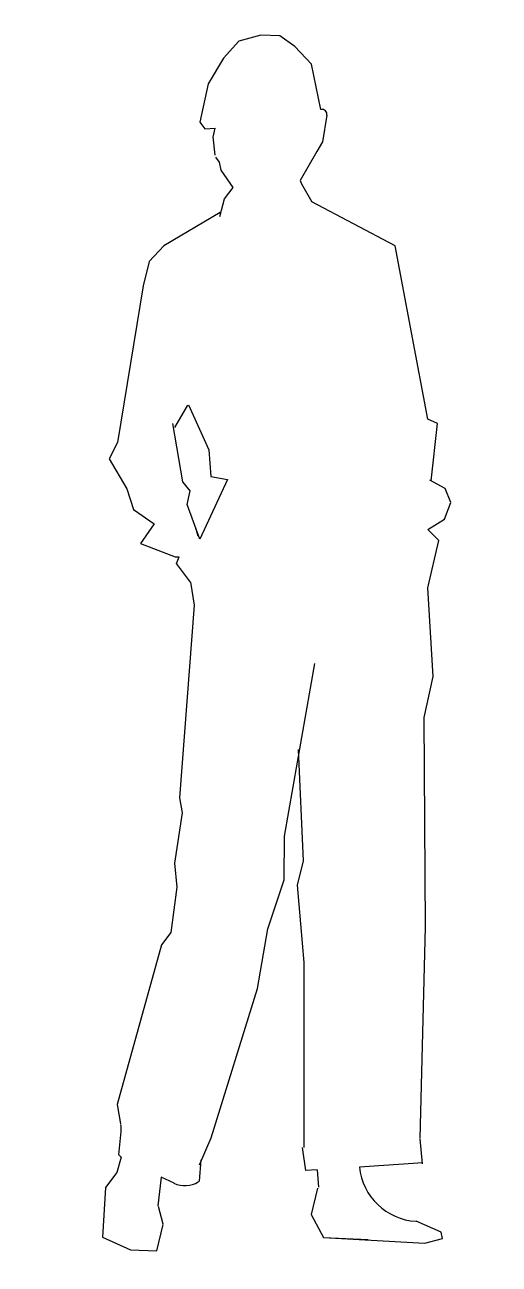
# Model space of a CAD drawing. Extents: x -1088 to -391, y -625 to 1196.
import ezdxf

# ---------------------------------------------------------------- set-up
doc = ezdxf.new("R2010")
doc.units = 0
doc.layers.get('0').update_dxf_attribs({"linetype": 'CONTINUOUS'})
doc.layers.add('LAY-OUT', color=7, linetype='CONTINUOUS')

# ---------------------------------------------------------------- blocks, each defined once
blk = doc.blocks.new('PESSOA_005')
for p, q in [((-237.6, 990.1), (-233.9, 1002.8)), ((-69, 1011), (-78.1, 972.8)), ((-236.6, 963.2), (-237.9, 990.3)), ((-78.1, 972.8), (-87.2, 959.1)), ((-230.7, 952.6), (-236, 960.5)), ((-229.4, 940.7), (-230.7, 952.6)), ((-213.3, 914.3), (-229.4, 940.7)), ((-227.2, 898.2), (-213.3, 914.3)), ((-114.4, 918), (-113, 912.8)), ((-113, 912.8), (-99.4, 885.7)), ((-235.4, 872.8), (-227.2, 898.2)), ((-234.7, 878.6), (-320.7, 835.5)), ((18.4, 813.1), (-99.4, 885.7)), ((-320.7, 835.5), (-343.4, 813.9)), ((-343.4, 813.9), (-354.7, 778.8)), ((49.5, 555.9), (18.4, 813.1)), ((-354.7, 778.8), (-407, 551.6)), ((-301, 599.4), (-322.5, 568)), ((-299.5, 599.9), (-274, 532)), ((-315.4, 487.7), (-324.2, 574.2)), ((-407, 551.6), (-420.8, 528.1)), ((48.7, 465.3), (63.3, 548.8)), ((63.3, 548.8), (49.5, 555.9)), ((-274, 532), (-273.6, 492.4)), ((-420.8, 528.1), (-397.8, 482.5)), ((-273.6, 492.4), (-249.7, 486.6)), ((-397.8, 482.5), (-390.4, 451.7)), ((-305.5, 473.7), (-315.4, 487.7)), ((-311.2, 453.8), (-305.5, 473.7)), ((-249.7, 486.6), (-295.7, 401.8)), ((68.3, 452.4), (46.7, 466)), ((-390.4, 451.7), (-361.3, 428.6)), ((-295.7, 401.8), (-311.2, 453.8)), ((75.6, 431.5), (68.3, 452.4)), ((-361.3, 428.6), (-383.1, 401)), ((-298.1, 406.6), (-301, 419.6)), ((64.6, 407.4), (75.6, 431.5)), ((-383.1, 401), (-333.6, 378.1)), ((38.9, 394.2), (64.6, 407.4)), ((54, 376.7), (38.9, 394.2)), ((-333.6, 378.1), (-328, 377.8)), ((-332.6, 368.2), (-328, 377.8)), ((-313.8, 339.8), (-332.6, 368.2)), ((33.4, 308.5), (54, 376.7)), ((-313.8, 339.8), (-310.6, 305.8)), ((-310.6, 305.8), (-350.6, 24.4)), ((32.9, 178.2), (33.4, 308.5)), ((-200.3, -41.8), (-139.2, 208.4)), ((15.4, 118.8), (32.9, 178.2)), ((-2.6, -188.8), (15.4, 118.8)), ((-174.8, -79.8), (-171.7, 83.8)), ((-350.6, 24.4), (-347.9, 2.3)), ((-347.9, 2.3), (-364.2, -70.8)), ((-204.9, -105.8), (-200.3, -41.8)), ((-364.2, -70.8), (-363.2, -106.1)), ((-186.2, -114.7), (-174.8, -79.8)), ((-363.2, -106.1), (-376.2, -171.9)), ((-233.9, -175.9), (-204.9, -105.8)), ((-183.6, -228.8), (-186.2, -114.7)), ((-376.2, -171.9), (-390.9, -189.2)), ((-254.8, -262.5), (-233.9, -175.9)), ((-390.9, -189.2), (-471.2, -419.2)), ((-30.7, -497.4), (-2.6, -188.8)), ((-201.5, -500.2), (-183.6, -228.8)), ((-336.8, -477.1), (-254.8, -262.5)), ((-471.2, -419.2), (-468.1, -447.7)), ((-473.6, -493), (-468.2, -459.1)), ((-356.4, -515.6), (-336.8, -477.1)), ((-470.4, -496.9), (-478.3, -518.9)), ((-470.4, -496.9), (-473.6, -493)), ((-353.9, -508.2), (-358.5, -539.6)), ((-204.4, -500.1), (-201.8, -534.1)), ((-31.4, -498.6), (-30.3, -535.4)), ((-414.1, -530), (-421.3, -571.8)), ((-395.6, -539.9), (-414.1, -530)), ((-358.5, -539.6), (-359.8, -540.3)), ((-184.5, -534.1), (-201.8, -534.1)), ((-184.5, -534.1), (-184.5, -559.6)), ((-29.3, -534.1), (-122.4, -534.1)), ((-421.2, -572.3), (-416, -598.6)), ((-181.9, -633.7), (-116.6, -641))]:
    blk.add_line(p, q)
for centre, radius, start, end in [((-76.3, 1012.7), 7.51, 347.2596, 96.7148), ((-506.3, -453.1), 38.6, 351.0329, 6.251), ((-377.4, -506), 38.6, 241.7261, 297.0344), ((-33.8, -531), 88.7, 182.0162, 263.0582)]:
    blk.add_arc(centre, radius, start, end)
at = {"layer": 'LAY-OUT'}
for p, q in [((-158.1, 1134.8), (-191.1, 1128.2)), ((-130.3, 1132.2), (-158.1, 1134.8)), ((-109.2, 1115), (-130.3, 1132.2)), ((-191.1, 1128.2), (-214.9, 1104.5)), ((-86.8, 1087.3), (-109.2, 1115)), ((-214.9, 1104.5), (-240, 1068.8)), ((-77.5, 1020.1), (-86.8, 1087.3)), ((-240, 1068.8), (-255.8, 1013.3)), ((-255.8, 1013.3), (-249.4, 1002.8)), ((-249.4, 1002.8), (-233.9, 1002.8)), ((-87.2, 959.1), (-114.4, 918)), ((-478.3, -518.9), (-496.2, -539.8)), ((-496.2, -539.8), (-505.4, -612.4)), ((-185.8, -560.9), (-197.7, -599.2)), ((-427.5, -637.5), (-415.6, -599.2)), ((-197.7, -599.2), (-181.9, -633.7)), ((-505.4, -612.4), (-465.8, -633.6)), ((-8.8, -637.5), (-44.5, -619)), ((-465.8, -633.6), (-427.5, -637.5)), ((-181.9, -633.7), (-33.9, -652)), ((-33.9, -652), (-7.5, -646.8)), ((-7.5, -646.8), (-8.8, -637.5))]:
    blk.add_line(p, q, dxfattribs=at)

msp = doc.modelspace()

# ---------------------------------------------------------------- block references
at = {"rotation": 3.748587941223215}
msp.add_blockref('PESSOA_005', (-509, 59), dxfattribs=at)

doc.saveas('drawing.dxf')
